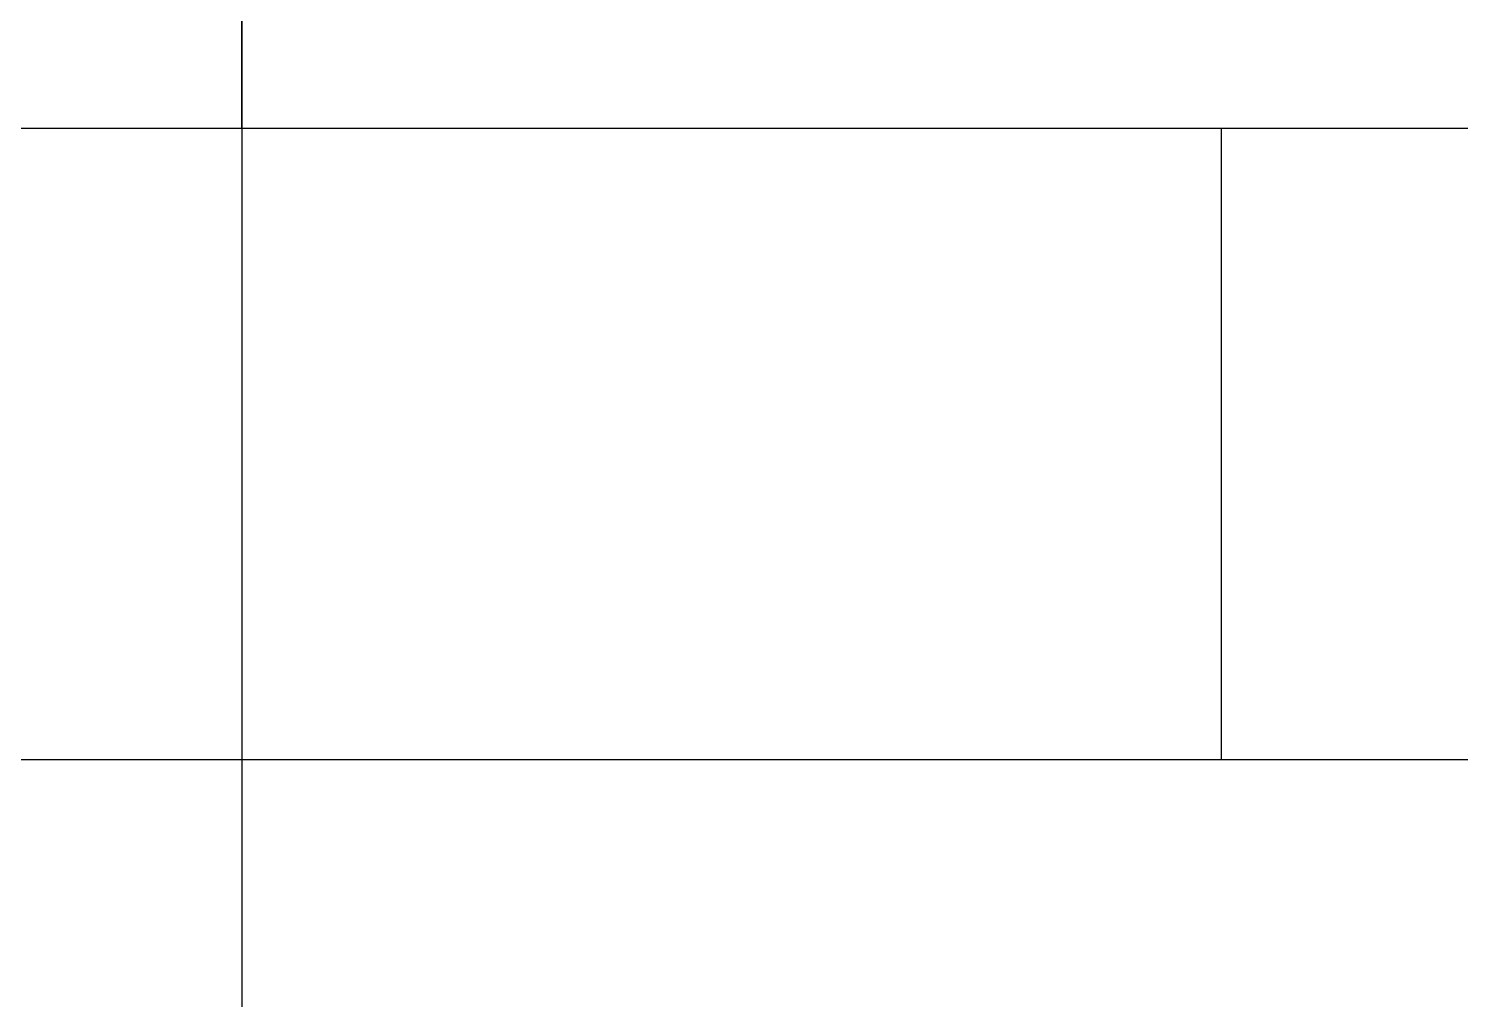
# Model space of a CAD drawing. Extents: x 0 to 995, y 0 to 729.
# Drawn here: x 254.41 to 265.75, y 252.46 to 260.15 of the extents above; entities that cross this region are included whole.
import ezdxf

# ---------------------------------------------------------------- set-up
doc = ezdxf.new("R2010")
doc.units = 0
doc.header["$LTSCALE"] = 10
doc.header["$MEASUREMENT"] = 0
doc.linetypes.add('CENTER', pattern=[2, 1.25, -0.25, 0.25, -0.25])
doc.layers.get('0').update_dxf_attribs({"linetype": 'CONTINUOUS'})
doc.layers.add('1', color=7, linetype='CONTINUOUS')

msp = doc.modelspace()

# ---------------------------------------------------------------- linework, layer by layer
at = {"ltscale": 0.5}
msp.add_line((256.097, 259.361), (256.097, 282.361), dxfattribs=at)
at = {"layer": '1', "color": 1, "linetype": 'CENTER', "lineweight": -3, "ltscale": 10}
msp.add_line((256.097, 526.526), (256.097, 165.095), dxfattribs=at)
at = {"layer": '1', "color": 7, "linetype": 'Continuous', "lineweight": -3}
for p, q in [((248.34, 259.361), (263.855, 259.361)), ((263.855, 259.361), (265.976, 259.361)), ((263.855, 254.361), (263.855, 259.361)), ((248.34, 254.361), (263.855, 254.361)), ((263.855, 254.361), (265.976, 254.361))]:
    msp.add_line(p, q, dxfattribs=at)

doc.saveas('drawing.dxf')
